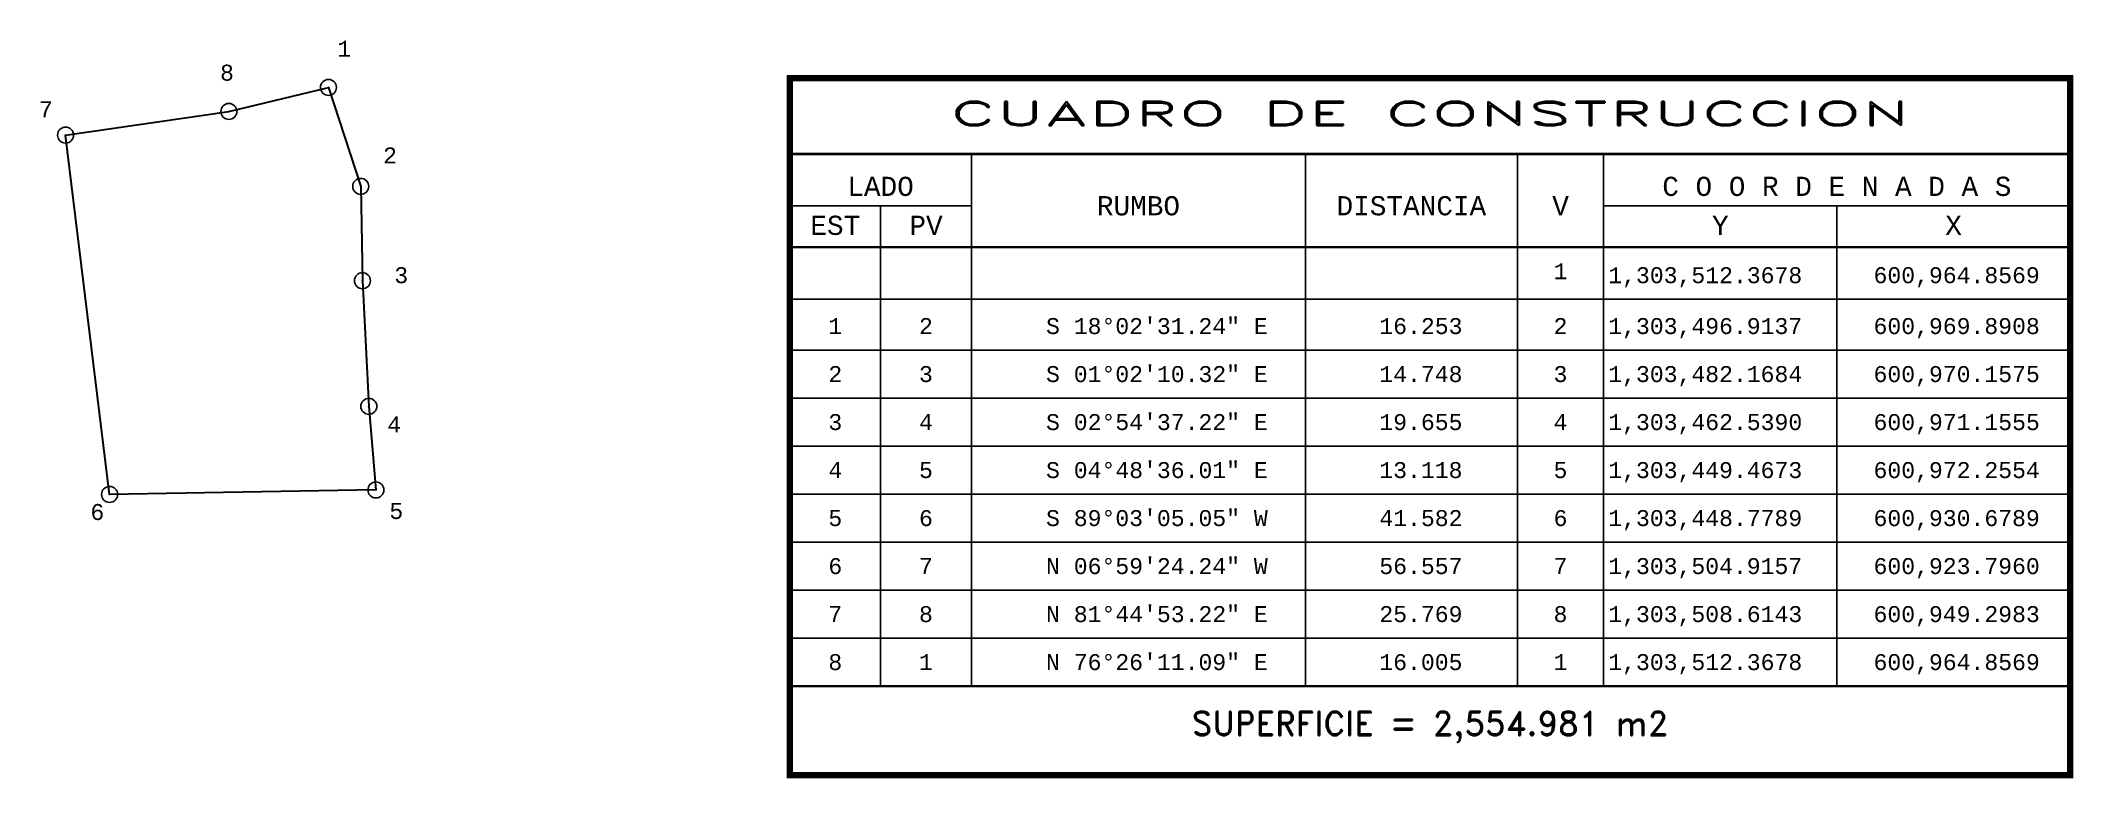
# Model space of a CAD drawing. Header units: millimetres. Extents: x 600920 to 601237, y 1303404 to 1303520.
import ezdxf
from ezdxf.enums import TextEntityAlignment as Align

# ---------------------------------------------------------------- set-up
doc = ezdxf.new("R2010")
doc.units = ezdxf.units.MM
doc.header["$PDMODE"] = 32
doc.header["$PDSIZE"] = 2.5
for name, color, linetype in [('CVL_CUADCON', 1, 'Continuous'), ('CVL_CUADCON_LIN', 8, 'Continuous'), ('CVL_CUADCON_TIT', 1, 'Continuous'), ('CVL_CUADCON_TX', 2, 'Continuous'), ('CVL_PUNTO', 2, 'Continuous'), ('CVL_PUNTO_NUM', 2, 'Continuous')]:
    doc.layers.add(name, color=color, linetype=linetype)
doc.styles.add('HUECA1', font='hueca1.shx')
doc.styles.add('MONOTXT4', font='monotxt4.shx')

msp = doc.modelspace()

# ---------------------------------------------------------------- linework, layer by layer
at = {"layer": 'CVL_CUADCON', "color": 1, "linetype": 'Continuous', "const_width": 1, "flags": 128}
msp.add_lwpolyline([(601036.93, 1303513.83), (601236.87, 1303513.83), (601236.87, 1303404.92), (601036.93, 1303404.92)], close=True, dxfattribs=at)
at = {"layer": 'CVL_CUADCON', "color": 1, "linetype": 'Continuous', "const_width": 0.375, "flags": 128}
for points in [[(601036.93, 1303501.96), (601236.87, 1303501.96)], [(601036.93, 1303487.42), (601236.87, 1303487.42)], [(601036.93, 1303418.83), (601236.87, 1303418.83)]]:
    msp.add_lwpolyline(points, dxfattribs=at)
at = {"layer": 'CVL_CUADCON_LIN', "color": 8, "linetype": 'Continuous'}
for p, q in [((601065.26, 1303501.96), (601065.26, 1303418.83)), ((601117.43, 1303501.96), (601117.43, 1303418.83)), ((601150.54, 1303501.96), (601150.54, 1303418.83)), ((601164.01, 1303501.96), (601164.01, 1303418.83)), ((601036.93, 1303493.89), (601065.26, 1303493.89)), ((601051.08, 1303493.89), (601051.08, 1303418.83)), ((601164.01, 1303493.89), (601236.87, 1303493.89)), ((601200.44, 1303493.89), (601200.44, 1303418.83)), ((601036.93, 1303479.28), (601236.87, 1303479.28)), ((601036.93, 1303471.33), (601236.87, 1303471.33)), ((601036.93, 1303463.83), (601236.87, 1303463.83)), ((601036.93, 1303456.33), (601236.87, 1303456.33)), ((601036.93, 1303448.83), (601236.87, 1303448.83)), ((601036.93, 1303441.33), (601236.87, 1303441.33)), ((601036.93, 1303433.83), (601236.87, 1303433.83)), ((601036.93, 1303426.33), (601236.87, 1303426.33)), ((601036.93, 1303418.83), (601236.87, 1303418.83))]:
    msp.add_line(p, q, dxfattribs=at)
at = {"layer": 'CVL_CUADCON_TIT', "color": 2, "lineweight": 30, "ltscale": 0.5, "flags": 128}
msp.add_lwpolyline([(600923.8, 1303504.92), (600949.3, 1303508.61), (600949.3, 1303508.61), (600964.86, 1303512.37), (600969.89, 1303496.91), (600970.16, 1303482.17), (600971.16, 1303462.54), (600972.26, 1303449.47), (600930.68, 1303448.78)], close=True, dxfattribs=at)
at = {"layer": 'CVL_PUNTO', "color": 2}
for p in [(600964.86, 1303512.37), (600949.3, 1303508.61), (600923.8, 1303504.92), (600969.89, 1303496.91), (600970.16, 1303482.17), (600971.16, 1303462.54), (600930.68, 1303448.78), (600972.26, 1303449.47)]:
    msp.add_point(p, dxfattribs=at)

# ---------------------------------------------------------------- texts
at = {"layer": 'CVL_CUADCON_TIT', "color": 1, "style": 'HUECA1', "width": 1.758658}
msp.add_text('CUADRO DE CONSTRUCCION', height=3.75, dxfattribs=at).set_placement((601061.93, 1303506.41), (601211.87, 1303506.41), align=Align.FIT)
at = {"layer": 'CVL_CUADCON_TIT', "color": 1, "style": 'MONOTXT4'}
for s, p in [('LADO', (601051.08, 1303495.41)), ('C O O R D E N A D A S', (601200.43, 1303495.41)), ('EST', (601044.01, 1303489.32)), ('PV', (601058.18, 1303489.32)), ('Y', (601182.23, 1303489.32)), ('X', (601218.66, 1303489.32))]:
    msp.add_text(s, height=3, dxfattribs=at).set_placement(p, align=Align.CENTER)
at = {"layer": 'CVL_CUADCON_TIT', "color": 1}
for s, height, style, p in [('RUMBO', 3, 'MONOTXT4', (601091.36, 1303493.88)), ('DISTANCIA', 3, 'MONOTXT4', (601133.98, 1303493.88)), ('V', 3, 'MONOTXT4', (601157.28, 1303493.88)), ('SUPERFICIE = 2,554.981 m2', 3.75, 'HUECA1', (601136.9, 1303412.42))]:
    msp.add_text(s, height=height, dxfattribs=dict(at, style=style)).set_placement(p, align=Align.MIDDLE)
at = {"layer": 'CVL_CUADCON_TX', "color": 2, "style": 'MONOTXT4'}
for s, p in [('1', (601157.27, 1303482.4)), ('1', (601044.01, 1303473.83)), ('2', (601058.17, 1303473.83)), ('2', (601157.27, 1303473.83)), ('2', (601044.01, 1303466.33)), ('3', (601058.17, 1303466.33)), ('3', (601157.27, 1303466.33)), ('3', (601044.01, 1303458.83)), ('4', (601058.17, 1303458.83)), ('4', (601157.27, 1303458.83)), ('4', (601044.01, 1303451.33)), ('5', (601058.17, 1303451.33)), ('5', (601157.27, 1303451.33)), ('5', (601044.01, 1303443.83)), ('6', (601058.17, 1303443.83)), ('6', (601157.27, 1303443.83)), ('6', (601044.01, 1303436.33)), ('7', (601058.17, 1303436.33)), ('7', (601157.27, 1303436.33)), ('7', (601044.01, 1303428.83)), ('8', (601058.17, 1303428.83)), ('8', (601157.27, 1303428.83)), ('8', (601044.01, 1303421.33)), ('1', (601058.17, 1303421.33)), ('1', (601157.27, 1303421.33))]:
    msp.add_text(s, height=2.5, dxfattribs=at).set_placement(p, align=Align.CENTER)
for s, p in [('1,303,512.3678', (601164.73, 1303481.78)), ('600,964.8569', (601206.16, 1303481.78)), ('S 18%%d02\'31.24" E', (601076.93, 1303473.83)), ('16.253', (601128.98, 1303473.83)), ('1,303,496.9137', (601164.73, 1303473.83)), ('600,969.8908', (601206.16, 1303473.83)), ('S 01%%d02\'10.32" E', (601076.93, 1303466.33)), ('14.748', (601128.98, 1303466.33)), ('1,303,482.1684', (601164.73, 1303466.33)), ('600,970.1575', (601206.16, 1303466.33)), ('S 02%%d54\'37.22" E', (601076.93, 1303458.83)), ('19.655', (601128.98, 1303458.83)), ('1,303,462.5390', (601164.73, 1303458.83)), ('600,971.1555', (601206.16, 1303458.83)), ('S 04%%d48\'36.01" E', (601076.93, 1303451.33)), ('13.118', (601128.98, 1303451.33)), ('1,303,449.4673', (601164.73, 1303451.33)), ('600,972.2554', (601206.16, 1303451.33)), ('S 89%%d03\'05.05" W', (601076.93, 1303443.83)), ('41.582', (601128.98, 1303443.83)), ('1,303,448.7789', (601164.73, 1303443.83)), ('600,930.6789', (601206.16, 1303443.83)), ('N 06%%d59\'24.24" W', (601076.93, 1303436.33)), ('56.557', (601128.98, 1303436.33)), ('1,303,504.9157', (601164.73, 1303436.33)), ('600,923.7960', (601206.16, 1303436.33)), ('N 81%%d44\'53.22" E', (601076.93, 1303428.83)), ('25.769', (601128.98, 1303428.83)), ('1,303,508.6143', (601164.73, 1303428.83)), ('600,949.2983', (601206.16, 1303428.83)), ('N 76%%d26\'11.09" E', (601076.93, 1303421.33)), ('16.005', (601128.98, 1303421.33)), ('1,303,512.3678', (601164.73, 1303421.33)), ('600,964.8569', (601206.16, 1303421.33))]:
    msp.add_text(s, height=2.5, dxfattribs=at).set_placement(p)
at = {"layer": 'CVL_PUNTO_NUM', "color": 2, "style": 'MONOTXT4'}
for s, p in [('1', (600966.23, 1303517.17)), ('8', (600947.93, 1303513.42)), ('7', (600919.63, 1303507.68)), ('2', (600973.39, 1303500.49)), ('3', (600975.14, 1303481.78)), ('4', (600974.04, 1303458.46)), ('6', (600927.68, 1303444.78)), ('5', (600974.37, 1303444.94))]:
    msp.add_text(s, height=2.5, dxfattribs=at).set_placement(p)

doc.saveas('drawing.dxf')
